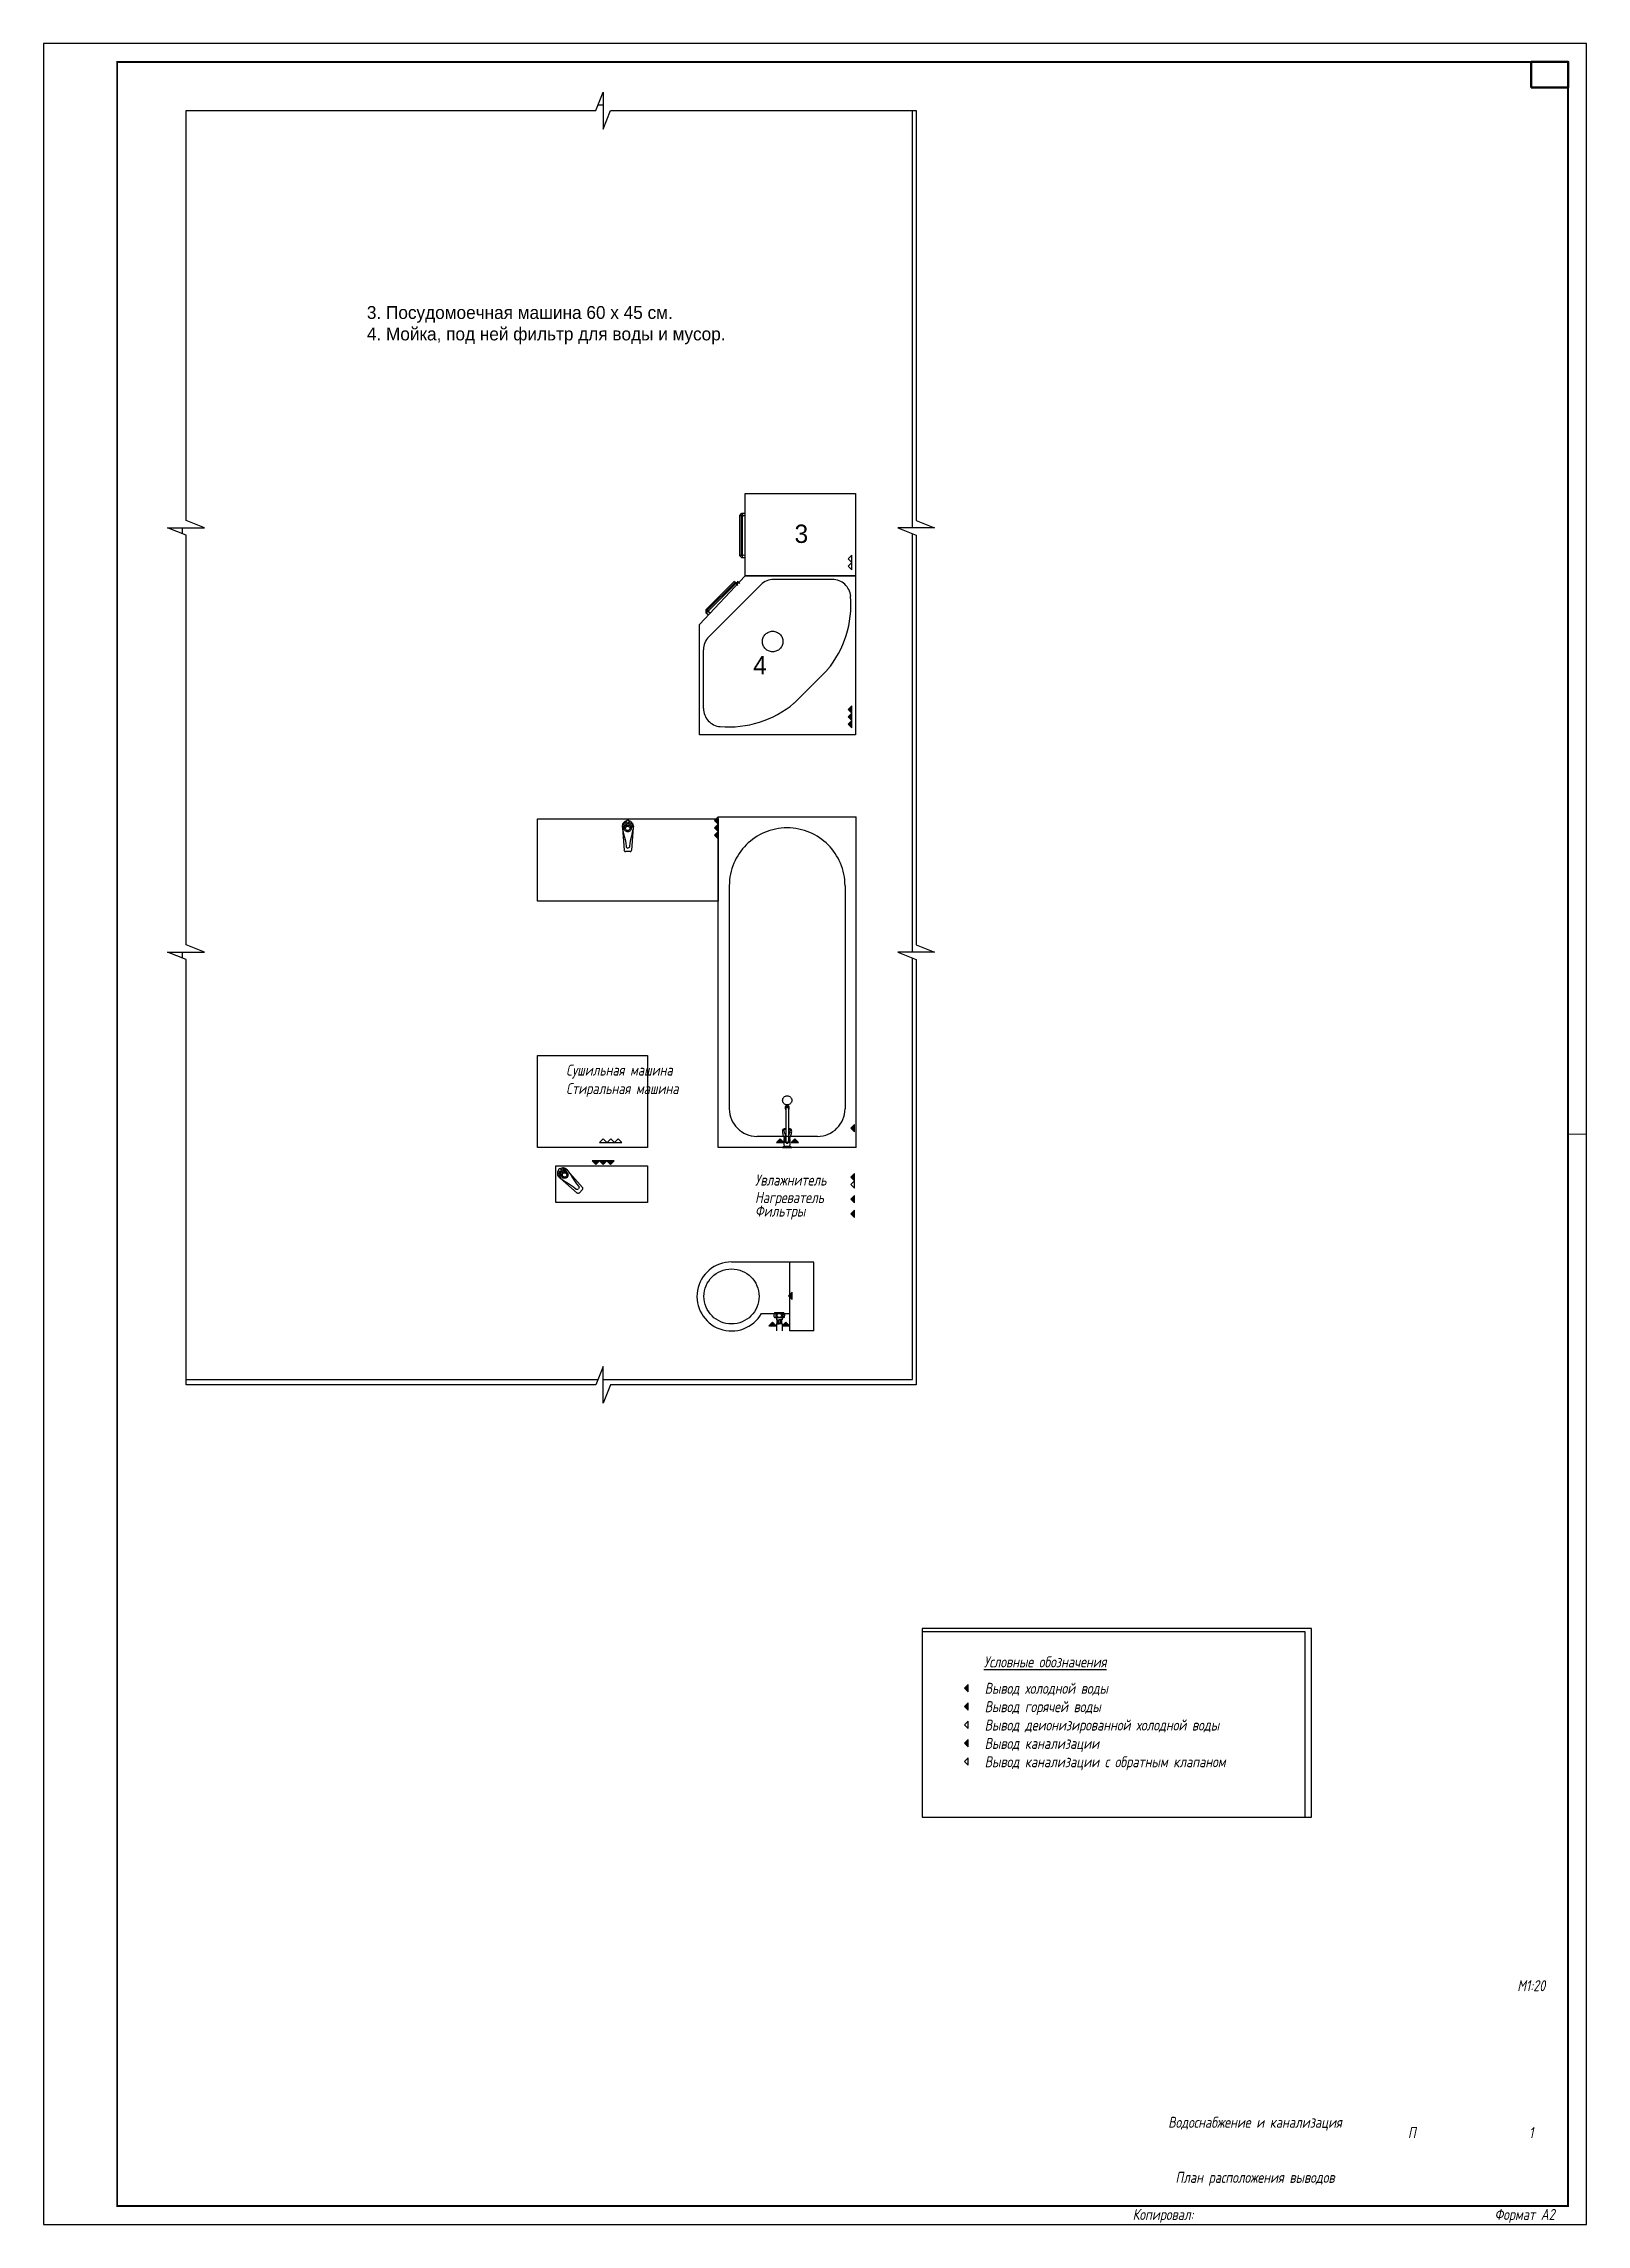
# Paper-space layout 'А2кн' of a CAD drawing. Header units: millimetres. Extents: x 0 to 420, y 15 to 609.
# The model-space entities are those that its viewports show. They can reach past a viewport. Long polylines and large blocks are cut down to what shows.
import ezdxf

# ---------------------------------------------------------------- set-up
doc = ezdxf.new("R2010")
doc.units = ezdxf.units.MM
for name, color, linetype in [('03 ВК', 5, 'Continuous'), ('04 Мебель', 5, 'Continuous'), ('06 Сантехника', 6, 'Continuous'), ('stamp', 7, 'Continuous')]:
    doc.layers.add(name, color=color, linetype=linetype)
doc.layers.add('100 noprint', color=2, linetype='Continuous', plot=False)
doc.styles.get("Standard").update_dxf_attribs({"font": 'Ubuntu-R.ttf'})
doc.styles.add('ГОСТ-ISOCPEUR', font='isocpeui.ttf', dxfattribs={"width": 0.8})

# ---------------------------------------------------------------- blocks, each defined once
blk = doc.blocks.new('A$C441F25BF')
at = {"linetype": 'ByBlock'}
for p, q in [((26, -1765), (26, 35)), ((26, 35), (776, 35)), ((776, -1765), (776, 35)), ((86, -340), (86, -1555)), ((716, -340), (716, -1555)), ((776, -1765), (26, -1765)), ((566, -1705), (236, -1705))]:
    blk.add_line(p, q, dxfattribs=at)
blk.add_circle((401, -1509), 25, dxfattribs=at)
for centre, radius, start, end in [((401, -340), 315, 0.001, 180.001), ((236, -1555), 150, 180.001, 270.001), ((566, -1555), 150, 270.001, 0.001)]:
    blk.add_arc(centre, radius, start, end, dxfattribs=at)
blk = doc.blocks.new('вывод ВК')
blk.add_hatch(color=0).paths.add_polyline_path([(-1, -1), (1, -1), (0, 0)])
at = {"color": 0}
blk.add_lwpolyline([(-1, -1), (1, -1), (0, 0), (-1, -1)], dxfattribs=at)

msp = doc.modelspace()

# ---------------------------------------------------------------- linework, layer by layer
at = {"layer": '03 ВК', "color": 5}
for points in [[(28534, -43402), (28534, -43362), (28514, -43382), (28534, -43402)], [(15546, -44768), (15546, -44728), (15526, -44748), (15546, -44768)], [(14172, -47887), (14212, -47887), (14192, -47867), (14172, -47887)], [(15561, -48136), (15561, -48096), (15541, -48116), (15561, -48136)]]:
    msp.add_lwpolyline(points, dxfattribs=at)
at = {"layer": '03 ВК', "color": 7, "flags": 128}
msp.add_lwpolyline([(28534, -43602), (28534, -43562), (28514, -43582), (28534, -43602)], dxfattribs=at)
at = {"layer": '03 ВК', "color": 0}
for points in [[(15546, -44728), (15546, -44688), (15526, -44708), (15546, -44728)], [(14214, -47887), (14254, -47887), (14234, -47867), (14214, -47887)], [(14254, -47887), (14294, -47887), (14274, -47867), (14254, -47887)]]:
    msp.add_lwpolyline(points, dxfattribs=at)
at = {"layer": '04 Мебель'}
for p, q in [((14937, -44472), (14947, -44459)), ((14937, -44692), (14937, -44472)), ((14937, -44472), (14944, -44475)), ((14944, -44475), (14951, -44467)), ((14944, -44475), (14944, -44689)), ((14951, -44478), (14944, -44475)), ((14947, -44459), (14951, -44467)), ((14947, -44459), (14966, -44459)), ((14951, -44467), (14954, -44474)), ((14954, -44474), (14951, -44478)), ((14951, -44685), (14951, -44478)), ((14966, -44474), (14954, -44474)), ((14944, -44689), (14937, -44692)), ((14937, -44692), (14947, -44703)), ((14944, -44689), (14951, -44685)), ((14950, -44695), (14944, -44689)), ((14947, -44703), (14950, -44695)), ((14966, -44703), (14947, -44703)), ((14950, -44695), (14953, -44688)), ((14951, -44685), (14953, -44688)), ((14953, -44688), (14966, -44687)), ((14752, -44987), (14907, -44831)), ((14910, -44838), (14759, -44989)), ((14766, -44992), (14913, -44845)), ((15050, -44851), (14767, -45133)), ((14907, -44831), (14910, -44838)), ((14910, -44838), (14921, -44837)), ((14913, -44845), (14910, -44838)), ((14918, -44844), (14913, -44845)), ((14921, -44837), (14918, -44844)), ((14926, -44854), (14918, -44844)), ((14924, -44830), (14921, -44837)), ((14924, -44830), (14937, -44843)), ((15440, -44821), (15121, -44821)), ((14759, -44989), (14752, -44987)), ((14752, -44987), (14752, -45002)), ((14752, -45002), (14759, -44998)), ((14765, -45015), (14752, -45002)), ((14759, -44998), (14759, -44989)), ((14759, -44989), (14766, -44992)), ((14759, -44998), (14766, -44995)), ((14766, -44992), (14766, -44995)), ((14766, -44995), (14776, -45004)), ((14738, -45523), (14738, -45204)), ((15412, -45315), (15232, -45495))]:
    msp.add_line(p, q, dxfattribs=at)
for points in [[(14966, -44802), (14966, -44352), (15566, -44352), (15566, -44802)], [(14966, -44802), (15566, -44802), (15566, -45667), (14716, -45667), (14716, -45067)]]:
    msp.add_lwpolyline(points, close=True, dxfattribs=at)
msp.add_circle((15115, -45159), 55.9, dxfattribs=at)
for centre, radius, start, end in [((15121, -44921), 100, 90, 135), ((15440, -44921), 100, 4.8236, 90), ((14987, -44959), 554, 320.1386, 4.8236), ((14838, -45204), 100, 135, 180), ((14838, -45523), 100, 180, 265.1764), ((14876, -45070), 554, 265.1764, 309.8614)]:
    msp.add_arc(centre, radius, start, end, dxfattribs=at)
at = {"layer": '06 Сантехника'}
for p, q in [((14296, -46165), (14302, -46200)), ((14297, -46173), (14306, -46295)), ((14356, -46172), (14347, -46295)), ((14357, -46165), (14351, -46200)), ((14340, -46303), (14313, -46303)), ((15186, -47704), (15186, -47709)), ((15186, -47709), (15186, -47812)), ((15201, -47704), (15201, -47709)), ((15201, -47709), (15201, -47812)), ((15201, -47709), (15201, -47709)), ((15178, -47860), (15179, -47860)), ((15179, -47860), (15186, -47860)), ((15186, -47812), (15186, -47878)), ((15201, -47812), (15201, -47878)), ((15201, -47860), (15204, -47860)), ((15204, -47860), (15209, -47860)), ((15209, -47860), (15210, -47860)), ((13952, -48077), (13981, -48098)), ((13959, -48082), (14051, -48163)), ((13995, -48034), (14016, -48063)), ((13999, -48040), (14080, -48133)), ((14080, -48144), (14062, -48163)), ((15339, -48539), (14891, -48539)), ((15209, -48914), (15209, -48539)), ((15339, -48914), (15339, -48539)), ((15055, -48819), (15209, -48819)), ((15339, -48914), (15209, -48914))]:
    msp.add_line(p, q, dxfattribs=at)
at = {"layer": '06 Сантехника', "linetype": 'Continuous'}
for p, q in [((15176, -48815), (15125, -48815)), ((15135, -48843), (15126, -48843)), ((15136, -48876), (15136, -48914)), ((15175, -48843), (15166, -48843)), ((15166, -48876), (15166, -48914))]:
    msp.add_line(p, q, dxfattribs=at)
at = {"layer": '06 Сантехника', "color": 7, "linetype": 'Continuous'}
msp.add_line((15166, -48843), (15135, -48843), dxfattribs=at)
at = {"layer": '06 Сантехника'}
for points in [[(13834, -46574), (13834, -46124), (14819, -46124), (14819, -46574)], [(13834, -47414), (14434, -47414), (14434, -47914), (13834, -47914)], [(13934, -48214), (13934, -48014), (14434, -48014), (14434, -48214)]]:
    msp.add_lwpolyline(points, close=True, dxfattribs=at)
for points in [[(14302, -46200, -0.056937), (14317, -46276, 0.386594), (14326, -46284, 0.042563)], [(14304, -46172, -0.414214), (14326, -46151, -0.685598)], [(14348, -46172, 0.414214), (14326, -46151, 0.685598)], [(14351, -46200, 0.056937), (14336, -46276, -0.386594), (14326, -46284, -0.042563)], [(15205, -47700), (15205, -47696, 0.101676), (15204, -47692, 0.099754), (15202, -47688, 0.097151), (15198, -47686, 0.095387), (15194, -47685, 0.095387), (15190, -47686, 0.097151), (15186, -47688, 0.099754), (15184, -47692, 0.101676), (15183, -47696), (15183, -47700, 0.097332), (15184, -47705, 0.098003), (15186, -47709, 0.015499), (15186, -47709, 0.099662)], [(15194, -47689, 0.099662), (15190, -47690, 0.098969), (15186, -47692, 0.098003), (15184, -47696, 0.097332), (15183, -47700, 0.097332)], [(15205, -47700, 0.097332), (15204, -47696, 0.098003), (15202, -47692, 0.098969), (15198, -47690, 0.099662), (15194, -47689, 0.099662)], [(15201, -47709, 0.015499), (15202, -47709, 0.098003), (15204, -47705, 0.097332), (15205, -47700, 0.097332)], [(15205, -47700, 0.006689), (15205, -47700, 0.07589)], [(15170, -47817), (15177, -47817, -0.03351), (15186, -47815)], [(15186, -47849, -0.10436), (15184, -47845, -0.125727), (15177, -47817, -1.721572)], [(15179, -47910, -0.061836), (15179, -47860, -0.871529)], [(15201, -47815, -0.033551), (15211, -47816), (15217, -47816)], [(15210, -47816), (15210, -47822, -0.096604), (15203, -47845, -0.07306), (15201, -47848, -0.125727)], [(15209, -47910, 0.061836), (15209, -47860, 0.871529)], [(15179, -47910), (15178, -47910, 0.146135), (15168, -47914, -2.040379)], [(15181, -47910), (15179, -47910, 0.146135)], [(15206, -47910), (15181, -47910, 0.146135)], [(15209, -47910), (15206, -47910, 0.146135)], [(15220, -47914, 0.108198), (15209, -47910)], [(13963, -48076, -0.414214), (13964, -48046, -0.685598)], [(13994, -48045, 0.414214), (13964, -48046, 0.685598)], [(13981, -48098, -0.056937), (14045, -48141, 0.386594), (14058, -48140, 0.042563)], [(14016, -48063, 0.056937), (14059, -48127, -0.386594), (14058, -48140, -0.042563)]]:
    msp.add_lwpolyline(points, format="xyb", dxfattribs=at)
msp.add_lwpolyline([(15168, -47914), (15220, -47914)], dxfattribs=at)
at = {"layer": '06 Сантехника', "linetype": 'Continuous', "extrusion": (0, 0, -1), "flags": 128}
for points in [[(-15128, -48841), (-15127, -48841), (-15126, -48840), (-15125, -48839), (-15124, -48838), (-15124, -48836), (-15123, -48834), (-15123, -48832), (-15123, -48830), (-15123, -48828), (-15123, -48826), (-15123, -48824), (-15124, -48822), (-15125, -48820), (-15126, -48819), (-15127, -48818), (-15128, -48818), (-15129, -48818), (-15130, -48818), (-15131, -48819), (-15131, -48820), (-15132, -48822), (-15133, -48824), (-15133, -48826), (-15133, -48828), (-15133, -48830), (-15133, -48832), (-15133, -48834), (-15132, -48836), (-15132, -48838), (-15131, -48839), (-15130, -48840), (-15129, -48841)], [(-15163, -48829), (-15163, -48832), (-15162, -48834), (-15161, -48836), (-15159, -48837), (-15158, -48839), (-15156, -48840), (-15153, -48841), (-15151, -48841), (-15149, -48841), (-15147, -48840), (-15145, -48839), (-15143, -48838), (-15141, -48836), (-15140, -48835), (-15139, -48833), (-15139, -48830), (-15139, -48828), (-15139, -48826), (-15140, -48824), (-15141, -48822), (-15143, -48821), (-15145, -48819), (-15147, -48818), (-15149, -48818), (-15151, -48818), (-15153, -48818), (-15156, -48819), (-15158, -48820), (-15159, -48821), (-15161, -48823), (-15162, -48825), (-15163, -48827)]]:
    msp.add_lwpolyline(points, close=True, dxfattribs=at)
at = {"layer": '06 Сантехника', "linetype": 'Continuous'}
for points in [[(15135, -48843), (15135, -48852, 0.414214), (15136, -48853), (15137, -48853)], [(15144, -48853), (15144, -48872, -0.414214), (15144, -48873), (15140, -48873)], [(15146, -48853), (15146, -48872, 0.414214), (15146, -48873), (15150, -48873)], [(15156, -48853), (15156, -48872, -0.414214), (15155, -48873), (15151, -48873)], [(15157, -48853), (15157, -48872, 0.414214), (15158, -48873), (15162, -48873)], [(15166, -48843), (15166, -48852, -0.414214), (15166, -48853), (15164, -48853)]]:
    msp.add_lwpolyline(points, format="xyb", dxfattribs=at)
for points in [[(15137, -48853), (15137, -48873), (15136, -48875), (15136, -48876)], [(15164, -48853), (15164, -48873), (15166, -48875), (15166, -48876)]]:
    msp.add_lwpolyline(points, dxfattribs=at)
at = {"layer": '06 Сантехника', "color": 8, "linetype": 'Continuous'}
for points in [[(15136, -48876), (15151, -48876)], [(15166, -48876), (15151, -48876)]]:
    msp.add_lwpolyline(points, dxfattribs=at)
at = {"layer": '06 Сантехника', "color": 7, "linetype": 'Continuous'}
for points in [[(15137, -48853), (15151, -48853)], [(15164, -48853), (15151, -48853)]]:
    msp.add_lwpolyline(points, dxfattribs=at)
at = {"layer": '06 Сантехника', "linetype": 'Continuous', "flags": 128}
msp.add_lwpolyline([(15173, -48841), (15174, -48841), (15175, -48840), (15176, -48839), (15177, -48838), (15178, -48836), (15178, -48834), (15178, -48832), (15179, -48830), (15179, -48828), (15178, -48826), (15178, -48824), (15177, -48822), (15177, -48820), (15176, -48819), (15175, -48818), (15174, -48818), (15173, -48818), (15172, -48818), (15171, -48819), (15170, -48820), (15169, -48822), (15169, -48824), (15168, -48826), (15168, -48828), (15168, -48830), (15168, -48832), (15168, -48834), (15169, -48836), (15169, -48838), (15170, -48839), (15171, -48840), (15172, -48841)], close=True, dxfattribs=at)
at = {"layer": '06 Сантехника'}
for centre, radius in [((14326, -46177), 19), ((14326, -46177), 12), ((13982, -48064), 19), ((13982, -48064), 12), ((14891, -48726), 150)]:
    msp.add_circle(centre, radius, dxfattribs=at)
for centre, radius, start, end in [((14326, -46165), 29.8, 101.9469, 179.2708), ((14326, -46172), 29.1, 103.4509, 181.3715), ((14326, -46140), 7.72, 147.5959, 32.4041), ((14326, -46140), 7.72, 32.4041, 147.5959), ((14327, -46165), 29.8, 0.7292, 78.0531), ((14326, -46172), 29.1, 0.6217, 76.5491), ((14313, -46295), 7.44, 180, 270), ((14340, -46295), 7.44, 270, 0), ((15178, -47707), 8.16, 9.6802, 55.64), ((15194, -47704), 8.02, 338.7501, 201.2499), ((15194, -47704), 7.47, 0, 180), ((15210, -47707), 8.16, 124.36, 170.3198), ((15194, -47879), 67.1, 95.9978, 111.0934), ((15236, -47827), 67.6, 171.2292, 209.9235), ((15194, -47879), 67.1, 69.2765, 83.2037), ((15160, -47829), 58.5, 327.5543, 12.6278), ((15194, -47878), 13, 125.2308, 54.7692), ((15194, -47878), 10.5, 135.1404, 44.8596), ((15194, -47878), 7.47, 180, 0), ((13973, -48056), 29.8, 146.9469, 224.2708), ((13956, -48038), 7.72, 77.4041, 192.5959), ((13956, -48038), 7.72, 192.5959, 77.4041), ((13979, -48061), 29.1, 148.4509, 226.3715), ((13974, -48056), 29.8, 45.7292, 123.0531), ((13979, -48061), 29.1, 45.6217, 121.5491), ((14056, -48157), 7.44, 225, 315), ((14075, -48138), 7.44, 315, 45), ((14891, -48726), 188, 90, 330.4401)]:
    msp.add_arc(centre, radius, start, end, dxfattribs=at)
at = {"layer": '06 Сантехника', "linetype": 'Continuous'}
for centre, start, end in [((15145, -48829), 144.6585, 217.6234), ((15157, -48829), 322.3766, 35.3415)]:
    msp.add_arc(centre, 23.6, start, end, dxfattribs=at)
at = {"layer": '100 noprint'}
for points in [[(11901, -42238), (11901, -49178), (15877, -49178), (15877, -42238)], [(28251, -42876), (28251, -43903), (30369, -43903), (30369, -42876)]]:
    msp.add_lwpolyline(points, close=True, dxfattribs=at)

# ---------------------------------------------------------------- block references
at = {"layer": '03 ВК', "color": 5, "xscale": 20, "yscale": 20, "zscale": 20}
for p, rotation in [((28514, -43182), 90), ((15526, -45609), 89.99999999999999), ((14799, -46214), 89.99999999999999), ((15155, -47867), 360), ((14232, -48007), 180), ((15541, -48196), 90), ((15201, -48722), 90)]:
    msp.add_blockref('вывод ВК', p, dxfattribs=dict(at, rotation=rotation))
at = {"layer": '03 ВК', "color": 1, "xscale": 20, "yscale": 20, "zscale": 20}
for p, rotation in [((28514, -43282), 90), ((15526, -45529), 89.99999999999999), ((14799, -46134), 89.99999999999999), ((15235, -47867), 360), ((14152, -48007), 180)]:
    msp.add_blockref('вывод ВК', p, dxfattribs=dict(at, rotation=rotation))
at = {"layer": '03 ВК', "color": 7, "xscale": 20, "yscale": 20, "zscale": 20}
for p, rotation in [((28514, -43482), 90), ((15526, -45569), 89.99999999999999), ((14799, -46174), 89.99999999999999), ((15541, -47810), 89.99999999999999), ((14192, -48007), 180), ((15541, -48076), 89.99999999999999), ((15541, -48276), 89.99999999999999)]:
    msp.add_blockref('вывод ВК', p, dxfattribs=dict(at, rotation=rotation))
at = {"layer": '03 ВК', "color": 5, "xscale": 20, "yscale": 20, "zscale": 20}
msp.add_blockref('вывод ВК', (15114, -48867), dxfattribs=at)
at = {"layer": '03 ВК', "color": 1, "xscale": 20, "yscale": 20, "zscale": 20}
msp.add_blockref('вывод ВК', (15187, -48867), dxfattribs=at)
at = {"layer": '06 Сантехника'}
msp.add_blockref('A$C441F25BF', (14793, -46149), dxfattribs=at)

# ---------------------------------------------------------------- texts
at = {"layer": '03 ВК', "color": 7, "linetype": 'Continuous', "ltscale": 100, "style": 'ГОСТ-ISOCPEUR', "width": 0.8}
for s, p in [('%%UУсловные обозначения', (28620, -43069)), ('Вывод холодной воды', (28624, -43213)), ('Вывод горячей воды', (28624, -43313)), ('Вывод деионизированной холодной воды', (28624, -43413)), ('Вывод канализации', (28624, -43513)), ('Вывод канализации с обратным клапаном', (28624, -43613)), ('Сушильная машина', (13991, -47523)), ('Стиральная машина', (13991, -47624)), ('Увлажнитель', (15019, -48122)), ('Нагреватель', (15019, -48217)), ('Фильтры', (15019, -48291))]:
    msp.add_text(s, height=60, dxfattribs=at).set_placement(p)
at = {"layer": '04 Мебель', "linetype": 'Continuous'}
for s, p in [('3', (15234, -44622)), ('4', (15009, -45338))]:
    msp.add_text(s, height=100, dxfattribs=at).set_placement(p)
at = {"layer": '04 Мебель', "insert": (12906, -43332), "char_height": 70, "width": 2318.6, "attachment_point": 1}
msp.add_mtext('{3. Посудомоечная машина 60 х 45 см.\\P4. Мойка, под ней фильтр для воды и мусор.}', dxfattribs=at)

psp = doc.layouts.new('А2кн')

# ---------------------------------------------------------------- linework, layer by layer
at = {"const_width": 0.5}
psp.add_lwpolyline([(20.05, 19.84), (20.05, 603.73), (414.97, 603.73), (414.97, 19.84)], close=True, dxfattribs=at)
psp.add_lwpolyline([(38.8, 359.29), (33.8, 361.29), (43.8, 361.29), (38.8, 363.29), (38.8, 474.88), (33.8, 476.88), (43.8, 476.88), (38.8, 478.88), (38.8, 590.47), (150.39, 590.47), (152.39, 595.47), (152.39, 585.47), (154.39, 590.47), (237.58, 590.47), (237.58, 478.88), (242.58, 476.88), (232.58, 476.88), (237.58, 474.88), (237.58, 363.29), (242.58, 361.29), (232.58, 361.29), (237.58, 359.29), (237.58, 243.51), (154.39, 243.51), (152.39, 238.51), (152.39, 248.51), (150.39, 243.51), (38.8, 243.51)], close=True)
at = {"layer": '100 noprint'}
for points in [[(0.05, 608.73), (0.05, 14.84), (419.97, 14.84), (419.97, 608.73)], [(239.2, 177.13), (239.2, 125.78), (345.13, 125.78), (345.13, 177.13)]]:
    psp.add_lwpolyline(points, close=True, dxfattribs=at)
at = {"layer": 'stamp', "lineweight": 0}
psp.add_line((419.97, 311.75), (414.97, 311.75), dxfattribs=at)
at = {"layer": 'stamp', "lineweight": 50}
psp.add_lwpolyline([(404.97, 596.73), (414.97, 596.73), (414.97, 603.73), (404.97, 603.73)], close=True, dxfattribs=at)

# ---------------------------------------------------------------- texts
at = {"layer": 'stamp', "lineweight": 35, "style": 'ГОСТ-ISOCPEUR', "width": 0.8}
for s, p in [('Копировал:', (296.47, 16.05)), ('Формат А2', (394.97, 16.05))]:
    psp.add_text(s, height=3, dxfattribs=at).set_placement(p)
at = {"layer": 'stamp', "ltscale": 100, "char_height": 3, "attachment_point": 4, "style": 'ГОСТ-ISOCPEUR'}
for s, insert, width in [('{\\pxqc;М1:20}', (394.97, 79.84), 20), ('{\\pxqc;П}', (364.97, 39.84), 15), ('\\pxqc;1', (394.97, 39.84), 20)]:
    psp.add_mtext(s, dxfattribs=dict(at, insert=insert, width=width))
at = {"layer": 'stamp', "lineweight": 35, "char_height": 3, "width": 70.1573, "attachment_point": 5, "style": 'ГОСТ-ISOCPEUR'}
for s, insert in [('{Водоснабжение и канализация}', (329.78, 42.24)), ('{План расположения выводов}', (329.78, 27.24))]:
    psp.add_mtext(s, dxfattribs=dict(at, insert=insert))

# ---------------------------------------------------------------- viewports
at = {"layer": '100 noprint', "view_target_point": (27684.94, -18663.5)}
vp = psp.add_viewport(center=(138.19, 416.99), size=(208.78, 356.966), view_center_point=(-13775.83, -27073.68), view_height=7139.316, dxfattribs=at)
vp.dxf.flags = 0x10000  # cut along an outline
vp.dxf.clipping_boundary_handle = psp.add_lwpolyline([(38.8, 359.29), (33.8, 361.29), (43.8, 361.29), (38.8, 363.29), (38.8, 474.88), (33.8, 476.88), (43.8, 476.88), (38.8, 478.88), (38.8, 590.47), (150.39, 590.47), (152.39, 595.47), (152.39, 585.47), (154.39, 590.47), (237.58, 590.47), (237.58, 478.88), (242.58, 476.88), (232.58, 476.88), (237.58, 474.88), (237.58, 363.29), (242.58, 361.29), (232.58, 361.29), (237.58, 359.29), (237.58, 243.51), (154.39, 243.51), (152.39, 238.51), (152.39, 248.51), (150.39, 243.51), (38.8, 243.51)], format="xyb", close=True, dxfattribs={"invisible": 1}).dxf.handle
vp = psp.add_viewport(center=(292.17, 151.45), size=(105.92, 51.3517), view_center_point=(1658.58, -24707.1), view_height=1027.0336, status=3, dxfattribs=at)
vp.dxf.flags = 0x10000  # cut along an outline
vp.dxf.clipping_boundary_handle = psp.add_lwpolyline([(239.2, 177.13), (239.2, 125.78), (345.13, 125.78), (345.13, 177.13)], format="xyb", close=True, dxfattribs={"invisible": 1}).dxf.handle

doc.saveas('drawing.dxf')
